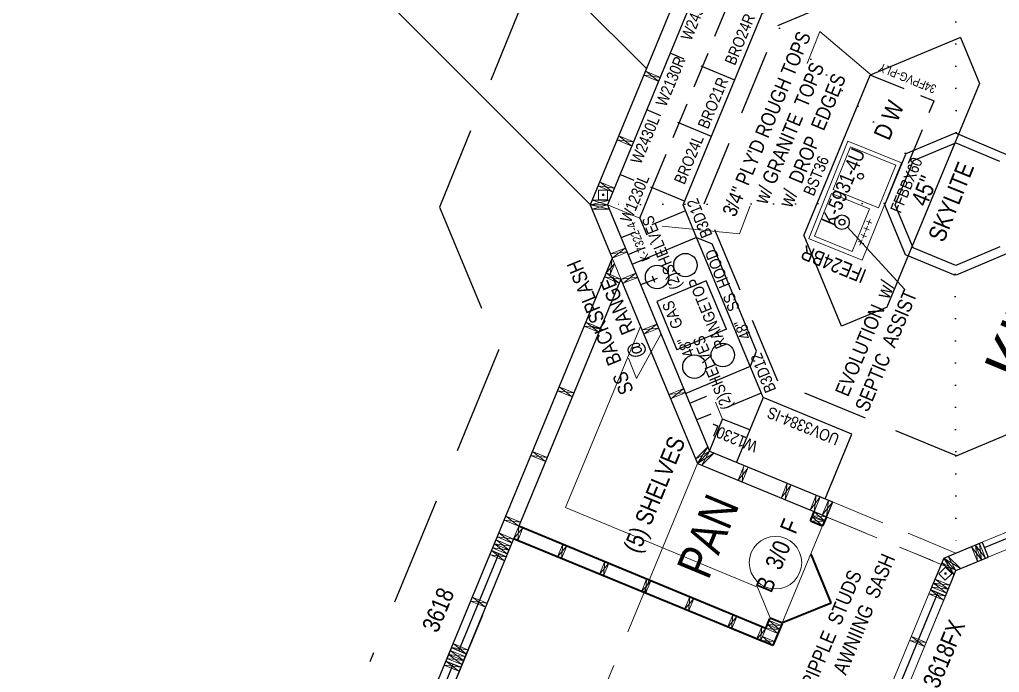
# Model space of a CAD drawing. Header units: inches. Extents: x -10188 to 9179, y -281 to 6710.
# Drawn here: x 4098.1 to 4434.2, y 1618.7 to 1842.6 of the extents above; entities that cross this region are included whole.
import ezdxf

# ---------------------------------------------------------------- set-up
doc = ezdxf.new("R2010")
doc.units = ezdxf.units.IN
doc.header["$MEASUREMENT"] = 0
for name, pattern in [('ACAD_ISO07W100', [3, 0, -3]), ('CENTER', [2, 1.25, -0.25, 0.25, -0.25]), ('HIDDEN', [0.375, 0.25, -0.125])]:
    doc.linetypes.add(name, pattern=pattern)
for name, color, linetype, lineweight in [('APPLIANCES', 7, 'Continuous', 9), ('BUILT-INS', 6, 'Continuous', 9), ('CONCRETE', 7, 'Continuous', 20), ('DOORS', 7, 'Continuous', 30), ('GRID', 1, 'CENTER', 20), ('INT WALLS', 7, 'Continuous', 40), ('LITE COVE', 7, 'HIDDEN', 30), ('MILLWORK', 7, 'Continuous', 20), ('PLUMBING', 7, 'Continuous', 20), ('ROOF BEAMS', 3, 'HIDDEN', 30), ('ROOFLINE', 7, 'HIDDEN', 30), ('SKYLITES', 3, 'Continuous', 30), ('WALL FRAMING', 7, 'Continuous', 30), ('WINDOWS', 5, 'Continuous', 30)]:
    doc.layers.add(name, color=color, linetype=linetype, lineweight=lineweight)
for name, color, linetype in [('CABINETS', 30, 'HIDDEN'), ('CABTOPS', 30, 'Continuous'), ('LLMASONRY', 12, 'Continuous'), ('LLPLUMBING', 102, 'Continuous'), ('MILLWORK TEXT', 7, 'Continuous'), ('TEXT', 250, 'Continuous'), ('WALLS', 5, 'Continuous')]:
    doc.layers.add(name, color=color, linetype=linetype)
doc.styles.add('ARCHENTLTD', font='technical.ttf', dxfattribs={"height": 0.1875})
doc.dimstyles.new('ARCHENTLTD', dxfattribs={"dimscale": 0.05, "dimtxt": 0.1875, "dimasz": 3, "dimexe": 9, "dimexo": 1, "dimgap": 2.5, "dimtad": 0, "dimdec": 1, "dimzin": 1, "dimdsep": 46, "dimlunit": 4, "dimtxsty": 'ARCHENTLTD', "dimblk": 'ARCHTICK', "dimcen": 6, "dimclrd": 256, "dimclre": 256, "dimclrt": 256, "dimaunit": 1, "dimadec": 0, "dimazin": 0, "dimtfac": 1, "dimtdec": 1, "dimtofl": 0, "dimtmove": 1, "dimatfit": 3, "dimldrblk": 'ARCHTICK', "dimfxl": 1, "dimfrac": 2, "dimtolj": 1, "dimtzin": 0, "dimlwd": 9, "dimlwe": 9, "dimarcsym": 0})

# ---------------------------------------------------------------- blocks, each defined once
blk = doc.blocks.new('_ArchTick')
at = {"color": 0, "linetype": 'ByBlock', "const_width": 0.15}
blk.add_lwpolyline([(-0.5, -0.5), (0.5, 0.5)], dxfattribs=at)

msp = doc.modelspace()

# ---------------------------------------------------------------- hatches: boundary and pattern name
at = {"layer": 'WALL FRAMING', "lineweight": 9, "ltscale": 150}
for points in [[(4298.2, 1782.82, 1), (4298.2, 1782.19, 1)], [(4415.65, 1652.93, 1), (4415.65, 1652.31, 1)]]:
    msp.add_hatch(color=256, dxfattribs=at).paths.add_polyline_path(points)

# ---------------------------------------------------------------- linework, layer by layer
at = {"layer": 'APPLIANCES', "color": 7, "linetype": 'Continuous', "lineweight": -3, "ltscale": 50}
msp.add_line((4330.32, 1767.93), (4335.64, 1765.73), dxfattribs=at)
at = {"layer": 'APPLIANCES', "linetype": 'Continuous', "lineweight": -3, "ltscale": 1.5}
for p, q in [((4333.63, 1753.02), (4316.64, 1745.95)), ((4340.52, 1736.48), (4333.63, 1753.02)), ((4316.64, 1745.95), (4323.53, 1729.41)), ((4340.52, 1736.48), (4323.53, 1729.41))]:
    msp.add_line(p, q, dxfattribs=at)
for centre in [(4326.46, 1758.41), (4316.75, 1754.34), (4339.29, 1727.6), (4329.56, 1723.58)]:
    msp.add_circle(centre, 4.02, dxfattribs=at)
at = {"layer": 'BUILT-INS', "linetype": 'HIDDEN', "ltscale": 25}
for p, q in [((4310.83, 1774.53), (4314.66, 1765.33)), ((4306.77, 1762.04), (4314.66, 1765.33)), ((4327.97, 1711.05), (4335.62, 1714.22)), ((4339.18, 1705.62), (4335.62, 1714.22)), ((4339.18, 1705.62), (4335.62, 1714.22)), ((4339.18, 1705.62), (4335.62, 1714.22))]:
    msp.add_line(p, q, dxfattribs=at)
at = {"layer": 'CABINETS', "ltscale": 50}
for p, q in [((4315.11, 1784.9), (4341.47, 1848.66)), ((4310.83, 1774.53), (4315.11, 1784.9))]:
    msp.add_line(p, q, dxfattribs=at)
at = {"layer": 'CABINETS', "linetype": 'HIDDEN', "ltscale": 50}
for p, q in [((4343.39, 1821.89), (4321.22, 1831.07)), ((4335.36, 1802.49), (4313.19, 1811.67)), ((4326.18, 1780.31), (4304, 1789.5)), ((4326.51, 1776.99), (4304.45, 1767.79)), ((4352.49, 1714.51), (4330.34, 1705.33)), ((4348.51, 1701.89), (4339.19, 1705.63))]:
    msp.add_line(p, q, dxfattribs=at)
at = {"layer": 'CABINETS', "linetype": 'HIDDEN', "lineweight": -3, "ltscale": 50}
for p in [(4389.77, 1823.62), (4402.99, 1793.37)]:
    msp.add_line(p, (4411.78, 1814.76), dxfattribs=at)
at = {"layer": 'CABINETS', "lineweight": 9, "ltscale": 50}
msp.add_line((4310.83, 1774.53), (4299.76, 1779.11), dxfattribs=at)
at = {"layer": 'CABINETS', "linetype": 'HIDDEN', "ltscale": 25}
for p, q in [((4310.83, 1774.53), (4314.66, 1765.33)), ((4310.83, 1774.53), (4314.66, 1765.33)), ((4306.77, 1762.04), (4314.66, 1765.33)), ((4306.77, 1762.04), (4314.66, 1765.33)), ((4327.97, 1711.05), (4335.62, 1714.22)), ((4327.97, 1711.05), (4335.62, 1714.22))]:
    msp.add_line(p, q, dxfattribs=at)
at = {"layer": 'CABTOPS', "color": 7, "linetype": 'Continuous', "lineweight": -3, "ltscale": 5}
for p, q in [((4325.69, 1779.07), (4353.07, 1845.3)), ((4330.09, 1768.47), (4325.69, 1779.07)), ((4353.11, 1713.02), (4330.09, 1768.47))]:
    msp.add_line(p, q, dxfattribs=at)
at = {"layer": 'CABTOPS', "color": 7, "linetype": 'Continuous', "lineweight": -3, "ltscale": 1.5}
for p, q in [((4330.29, 1767.91), (4308.13, 1758.68)), ((4348.71, 1723.62), (4326.58, 1714.4))]:
    msp.add_line(p, q, dxfattribs=at)
at = {"layer": 'CABTOPS', "color": 7, "lineweight": -3, "ltscale": 10}
for p, q in [((4353.11, 1713.02), (4343.94, 1690.84)), ((4374.43, 1678.23), (4383.6, 1700.41))]:
    msp.add_line(p, q, dxfattribs=at)
at = {"layer": 'CABTOPS', "color": 7, "lineweight": -3, "ltscale": 5}
msp.add_line((4383.6, 1700.41), (4353.11, 1713.02), dxfattribs=at)
at = {"layer": 'CABTOPS', "linetype": 'HIDDEN', "ltscale": 50}
msp.add_line((4334.77, 1694.62), (4339.18, 1705.62), dxfattribs=at)
at = {"layer": 'CONCRETE', "ltscale": 75}
for p, q in [((4144.55, 1994.37), (4313.08, 1825.8)), ((4098.05, 1975.02), (4293.84, 1779.18))]:
    msp.add_line(p, q, dxfattribs=at)
at = {"layer": 'DOORS', "color": 4, "lineweight": 9, "ltscale": 75}
for p, q in [((4428.26, 1663.36), (4494.76, 1690.95)), ((4430.37, 1658.28), (4496.87, 1685.87))]:
    msp.add_line(p, q, dxfattribs=at)
at = {"layer": 'DOORS', "color": 5, "lineweight": 30, "ltscale": 75}
msp.add_line((4429.05, 1661.55), (4462.28, 1675.33), dxfattribs=at)
at = {"layer": 'DOORS', "color": 7, "linetype": 'Continuous', "lineweight": 20, "ltscale": 7.5}
msp.add_circle((4357.36, 1656.38), 9, dxfattribs=at)
at = {"layer": 'GRID', "ltscale": 50}
for p, q in [((4330.44, 1867.84), (4293.81, 1779.1)), ((4293.81, 1779.1), (4330.57, 1690.42)), ((4330.57, 1690.42), (4205.22, 1387.59)), ((4330.57, 1690.42), (4419.27, 1653.71)), ((4419.29, 1653.71), (4507.96, 1690.47)), ((4374.77, 1672.12), (4356.48, 1627.92)), ((4295.14, 1653.15), (4356.41, 1627.75)), ((4419.29, 1653.71), (4382.57, 1565.01)), ((4256.94, 1638.4), (4153.19, 1387.82))]:
    msp.add_line(p, q, dxfattribs=at)
at = {"layer": 'INT WALLS', "ltscale": 75}
for p, q in [((4369.34, 1670.76), (4370.62, 1673.84)), ((4369.34, 1670.76), (4373.5, 1669.04)), ((4374.81, 1672.11), (4373.52, 1669.03)), ((4354.05, 1633.8), (4269.37, 1668.93)), ((4356.48, 1627.92), (4267.54, 1664.5)), ((4354.05, 1633.8), (4355.45, 1637.19)), ((4355.58, 1637.5), (4359.73, 1635.78)), ((4359.63, 1635.46), (4356.48, 1627.92))]:
    msp.add_line(p, q, dxfattribs=at)
at = {"layer": 'INT WALLS', "ltscale": 50}
for p, q in [((4376.42, 1642.65), (4369.59, 1659.3)), ((4359.77, 1635.81), (4376.42, 1642.65))]:
    msp.add_line(p, q, dxfattribs=at)
at = {"layer": 'LITE COVE', "color": 7, "linetype": 'ACAD_ISO07W100', "lineweight": 30, "ltscale": 2.5}
for p, q in [((4419.36, 1803.87), (4418.92, 1898.57)), ((4401.8, 1796.84), (4334.65, 1863.63)), ((4394.67, 1779.61), (4299.79, 1779.19)), ((4419.03, 1755.27), (4419.27, 1659.66))]:
    msp.add_line(p, q, dxfattribs=at)
at = {"layer": 'LLPLUMBING', "color": 5, "linetype": 'Continuous', "lineweight": 9, "ltscale": 175}
for p, q in [((4388.23, 1769.95), (4388.98, 1771.8)), ((4388.59, 1773.54), (4390.44, 1772.79)), ((4389.14, 1772.23), (4389.89, 1774.09)), ((4386.72, 1768.91), (4388.58, 1768.16)), ((4387.28, 1767.61), (4388.03, 1769.46)), ((4387.68, 1771.25), (4389.53, 1770.5)), ((4385.79, 1766.53), (4387.64, 1765.78)), ((4386.34, 1765.23), (4387.09, 1767.08))]:
    msp.add_line(p, q, dxfattribs=at)
at = {"layer": 'MILLWORK', "color": 7, "linetype": 'Continuous', "lineweight": -3, "ltscale": 2.5}
for p, q in [((4420.84, 1836.42), (4389.86, 1823.58)), ((4427.34, 1820.74), (4395.57, 1744.03)), ((4379.99, 1737.5), (4367.16, 1768.48)), ((4395.67, 1743.99), (4379.99, 1737.5))]:
    msp.add_line(p, q, dxfattribs=at)
at = {"layer": 'MILLWORK', "color": 7, "linetype": 'Continuous', "lineweight": -3, "ltscale": 1.5}
msp.add_line((4420.84, 1836.42), (4427.34, 1820.74), dxfattribs=at)
at = {"layer": 'MILLWORK', "color": 7, "linetype": 'Continuous', "lineweight": -3, "ltscale": 5}
for p, q in [((4367.06, 1768.52), (4389.86, 1823.58)), ((4350.9, 1728.91), (4335.63, 1765.73))]:
    msp.add_line(p, q, dxfattribs=at)
at = {"layer": 'MILLWORK', "linetype": 'Continuous', "lineweight": 9, "ltscale": 75}
for p, q in [((4285.33, 1675.3), (4311.08, 1737.38)), ((4351.25, 1647.95), (4285.33, 1675.3)), ((4355.58, 1637.5), (4351.25, 1647.95))]:
    msp.add_line(p, q, dxfattribs=at)
at = {"layer": 'MILLWORK', "color": 7, "linetype": 'Continuous', "lineweight": -3, "ltscale": 50}
msp.add_line((4348.69, 1723.58), (4350.9, 1728.91), dxfattribs=at)
at = {"layer": 'PLUMBING', "color": 5, "lineweight": 5}
for p, q in [((4376.6, 1782.94), (4389.57, 1777.7)), ((4392.7, 1778.05), (4377.16, 1784.33))]:
    msp.add_line(p, q, dxfattribs=at)
at = {"layer": 'PLUMBING', "color": 5, "lineweight": 30, "ltscale": 50}
for p, q in [((4316.02, 1752.46), (4315.16, 1754.61)), ((4311.19, 1751.82), (4316.88, 1753.96))]:
    msp.add_line(p, q, dxfattribs=at)
at = {"layer": 'PLUMBING', "color": 5, "lineweight": 9, "elevation": -178358.1}
for points in [[(4382.23, 1800.88), (4368.75, 1767.52)], [(4382.23, 1800.88), (4400.55, 1793.47)], [(4387.06, 1760.11), (4400.56, 1793.49)], [(4368.74, 1767.52), (4387.06, 1760.11)]]:
    msp.add_lwpolyline(points, dxfattribs=at)
at = {"layer": 'PLUMBING', "color": 5, "lineweight": 5, "elevation": -178358.1}
for points in [[(4383.06, 1798.93), (4377.16, 1784.33)], [(4376.6, 1782.94), (4370.7, 1768.35)], [(4383.67, 1763.1), (4389.57, 1777.7)], [(4370.7, 1768.35), (4383.67, 1763.1)]]:
    msp.add_lwpolyline(points, dxfattribs=at)
at = {"layer": 'PLUMBING', "color": 5, "lineweight": 5}
for points in [[(4398.6, 1792.65), (4383.06, 1798.93)], [(4398.6, 1792.65), (4392.7, 1778.05)]]:
    msp.add_lwpolyline(points, dxfattribs=at)
at = {"layer": 'PLUMBING', "lineweight": -3}
for centre in [(4386.55, 1788.89, -178358.1), (4380.18, 1773.14, -178358.1)]:
    msp.add_circle(centre, 1, dxfattribs=at)
at = {"layer": 'PLUMBING', "linetype": 'Continuous', "lineweight": -3, "ltscale": 0.5}
msp.add_circle((4380.18, 1773.14, -178360.1), 2.5, dxfattribs=at)
at = {"layer": 'ROOF BEAMS', "ltscale": 75}
for p, q in [((4404.71, 1794.34), (4419.27, 1800.35)), ((4419.27, 1800.35), (4434.18, 1794.04)), ((4398.42, 1779.13), (4404.71, 1794.34)), ((4404.55, 1764.36), (4398.42, 1779.13)), ((4419.28, 1758.26), (4404.55, 1764.36)), ((4434.36, 1764.64), (4419.28, 1758.26))]:
    msp.add_line(p, q, dxfattribs=at)
at = {"layer": 'ROOF BEAMS', "lineweight": 20, "ltscale": 75}
for p, q in [((4376.9, 1677.19), (4419.27, 1659.66)), ((4374.8, 1672.11), (4419.28, 1653.7))]:
    msp.add_line(p, q, dxfattribs=at)
at = {"layer": 'ROOFLINE', "ltscale": 90}
for p, q in [((4358.17, 1840.6), (4419.07, 1865.88)), ((4332.89, 1779.45), (4358.17, 1840.6)), ((4358.14, 1718.6), (4332.89, 1779.45)), ((4419.41, 1693.04), (4357.98, 1718.44)), ((4419.07, 1692.91), (4480.53, 1718.41))]:
    msp.add_line(p, q, dxfattribs=at)
at = {"layer": 'ROOFLINE', "linetype": 'HIDDEN', "ltscale": 150}
for p, q in [((4273.85, 1856.56), (4242.13, 1778.27)), ((4242.13, 1778.27), (4262.42, 1729.43)), ((4262.42, 1729.43), (4218.21, 1622.38)), ((4167.13, 1601.16), (4218.21, 1622.38))]:
    msp.add_line(p, q, dxfattribs=at)
at = {"layer": 'SKYLITES', "linetype": 'HIDDEN', "ltscale": 75}
for p, q in [((4402.14, 1796.73), (4419.11, 1803.73)), ((4419.11, 1803.73), (4436.4, 1796.42)), ((4394.85, 1779.13), (4402.14, 1796.73)), ((4401.98, 1761.97), (4394.85, 1779.13)), ((4419.12, 1754.87), (4401.98, 1761.97)), ((4436.57, 1762.26), (4419.12, 1754.87))]:
    msp.add_line(p, q, dxfattribs=at)
at = {"layer": 'WALL FRAMING', "lineweight": 20, "ltscale": 75}
for p, q in [((4312.25, 1823.51), (4317.34, 1821.41)), ((4312.82, 1824.9), (4317.91, 1822.79)), ((4303.59, 1802.75), (4308.68, 1800.64)), ((4303.02, 1801.36), (4308.1, 1799.25)), ((4296.47, 1785.58), (4301.56, 1783.48)), ((4297.04, 1786.97), (4302.13, 1784.86)), ((4293.78, 1779.09), (4295.88, 1774.01)), ((4295.9, 1774.05), (4298, 1768.98)), ((4300.76, 1762.29), (4305.84, 1764.28)), ((4301.39, 1760.84), (4306.47, 1762.84)), ((4300.66, 1755.17), (4302.19, 1758.87)), ((4299.27, 1755.75), (4304.36, 1753.65)), ((4304.37, 1753.62), (4309.46, 1755.61)), ((4298.7, 1754.37), (4303.78, 1752.26)), ((4305, 1752.17), (4310.09, 1754.17)), ((4292.3, 1738.9), (4297.39, 1736.79)), ((4311.59, 1736.22), (4316.67, 1738.21)), ((4291.72, 1737.51), (4296.81, 1735.41)), ((4312.21, 1734.77), (4317.3, 1736.77)), ((4282.57, 1715.33), (4287.65, 1713.22)), ((4283.14, 1716.71), (4288.23, 1714.61)), ((4320.81, 1714.06), (4325.9, 1716.06)), ((4321.44, 1712.62), (4326.53, 1714.62)), ((4323.09, 1708.45), (4324.82, 1704.28)), ((4273.98, 1694.53), (4279.07, 1692.42)), ((4273.41, 1693.14), (4278.5, 1691.04)), ((4344.51, 1684.64), (4346.62, 1689.73)), ((4345.9, 1684.07), (4348, 1689.16)), ((4359.29, 1678.51), (4361.4, 1683.61)), ((4360.68, 1677.93), (4362.79, 1683.04)), ((4264.25, 1670.96), (4269.34, 1668.85)), ((4264.82, 1672.35), (4269.91, 1670.24)), ((4369.34, 1670.76), (4373.48, 1669.05)), ((4369.92, 1672.15), (4374.06, 1670.44)), ((4370.04, 1672.46), (4374.18, 1670.74)), ((4370.62, 1673.84), (4374.76, 1672.13)), ((4267.54, 1664.51), (4269.34, 1668.85)), ((4268.93, 1663.93), (4270.73, 1668.28)), ((4261.49, 1664.19), (4266.58, 1662.09)), ((4261.91, 1665.21), (4267, 1663.11)), ((4262.48, 1666.6), (4267.57, 1664.49)), ((4260.34, 1661.42), (4265.43, 1659.31)), ((4260.92, 1662.81), (4266.01, 1660.7)), ((4282.56, 1658.34), (4284.36, 1662.69)), ((4283.95, 1657.77), (4285.75, 1662.11)), ((4296.99, 1652.43), (4298.79, 1656.78)), ((4298.38, 1651.86), (4300.18, 1656.2)), ((4311.37, 1646.41), (4313.17, 1650.76)), ((4417.18, 1648.63), (4412.1, 1650.73)), ((4312.76, 1645.84), (4314.56, 1650.19)), ((4416.04, 1645.86), (4410.95, 1647.96)), ((4416.61, 1647.25), (4411.53, 1649.35)), ((4326.15, 1640.28), (4327.95, 1644.63)), ((4327.54, 1639.71), (4329.34, 1644.06)), ((4340.93, 1634.15), (4342.73, 1638.5)), ((4342.32, 1633.58), (4344.12, 1637.92)), ((4350.86, 1630.03), (4352.66, 1634.38)), ((4352.25, 1629.46), (4354.05, 1633.8)), ((4354.05, 1633.8), (4358.18, 1632.09)), ((4354.62, 1635.19), (4358.76, 1633.48)), ((4355.19, 1636.58), (4359.33, 1634.86)), ((4352.91, 1631.02), (4357.04, 1629.31)), ((4244.66, 1623.54), (4249.75, 1621.43)), ((4245.24, 1624.92), (4250.33, 1622.82)), ((4245.81, 1626.31), (4250.9, 1624.2))]:
    msp.add_line(p, q, dxfattribs=at)
at = {"layer": 'WALL FRAMING', "lineweight": 9, "ltscale": 150}
for p, q in [((4312.83, 1824.9), (4312.26, 1823.51)), ((4312.26, 1823.51), (4317.91, 1822.79)), ((4317.34, 1821.41), (4312.83, 1824.9)), ((4303.6, 1802.74), (4303.02, 1801.36)), ((4308.1, 1799.25), (4303.6, 1802.74)), ((4303.02, 1801.36), (4308.68, 1800.64)), ((4297.05, 1786.97), (4296.48, 1785.58)), ((4296.48, 1785.58), (4302.13, 1784.86)), ((4301.56, 1783.48), (4297.05, 1786.97)), ((4300.4, 1780.66), (4293.88, 1779.1)), ((4293.88, 1779.1), (4300.38, 1777.61)), ((4299.76, 1779.11), (4294.42, 1777.63)), ((4294.46, 1780.64), (4299.76, 1779.11)), ((4306.4, 1762.92), (4300.75, 1762.29)), ((4301.36, 1760.83), (4305.84, 1764.28)), ((4302.19, 1758.87), (4299.28, 1755.75)), ((4300.66, 1755.18), (4301.38, 1760.83)), ((4303.78, 1752.26), (4299.28, 1755.75)), ((4304.97, 1752.16), (4309.46, 1755.61)), ((4298.7, 1754.36), (4304.36, 1753.65)), ((4310.01, 1754.25), (4304.37, 1753.62)), ((4296.81, 1735.41), (4292.3, 1738.9)), ((4312.18, 1734.76), (4316.67, 1738.21)), ((4291.73, 1737.51), (4297.39, 1736.79)), ((4317.23, 1736.85), (4311.58, 1736.22)), ((4282.57, 1715.33), (4288.23, 1714.61)), ((4287.65, 1713.22), (4283.15, 1716.71)), ((4326.45, 1714.7), (4320.8, 1714.06)), ((4321.41, 1712.6), (4325.9, 1716.06)), ((4278.5, 1691.04), (4273.99, 1694.53)), ((4329.95, 1691.92), (4334.78, 1694.63)), ((4330.57, 1690.42), (4334.15, 1696.13)), ((4334.78, 1694.63), (4332.07, 1689.8)), ((4273.42, 1693.14), (4279.07, 1692.42)), ((4336.28, 1694.01), (4330.57, 1690.42)), ((4347.7, 1688.41), (4344.51, 1684.64)), ((4345.9, 1684.07), (4346.31, 1688.99)), ((4362.79, 1683.04), (4359.29, 1678.51)), ((4360.68, 1677.93), (4361.4, 1683.61)), ((4369.23, 1674.42), (4372.72, 1678.91)), ((4371.33, 1679.49), (4370.62, 1673.84)), ((4375.52, 1677.76), (4374.81, 1672.11)), ((4373.42, 1672.68), (4376.91, 1677.18)), ((4264.26, 1670.96), (4269.91, 1670.24)), ((4269.34, 1668.85), (4264.83, 1672.34)), ((4369.34, 1670.76), (4374.06, 1670.44)), ((4373.48, 1669.05), (4369.92, 1672.15)), ((4370.04, 1672.46), (4374.76, 1672.13)), ((4374.18, 1670.74), (4370.62, 1673.84)), ((4270.73, 1668.28), (4267.54, 1664.51)), ((4268.93, 1663.93), (4269.34, 1668.85)), ((4266.01, 1660.7), (4261.5, 1664.19)), ((4261.91, 1665.21), (4267.57, 1664.49)), ((4267, 1663.11), (4262.49, 1666.6)), ((4260.35, 1661.42), (4266.01, 1660.7)), ((4265.43, 1659.31), (4260.92, 1662.8)), ((4260.92, 1662.8), (4266.58, 1662.09)), ((4285.75, 1662.11), (4282.56, 1658.34)), ((4283.95, 1657.76), (4284.36, 1662.69)), ((4424.56, 1661.85), (4428.06, 1657.35)), ((4425.95, 1662.43), (4429.44, 1657.92)), ((4426.67, 1656.77), (4425.95, 1662.43)), ((4428.06, 1657.35), (4427.33, 1663)), ((4418.65, 1652.2), (4415.08, 1657.92)), ((4415.08, 1657.92), (4420.78, 1654.32)), ((4416.58, 1658.54), (4419.27, 1653.71)), ((4300.18, 1656.2), (4296.99, 1652.43)), ((4298.38, 1651.85), (4298.79, 1656.78)), ((4419.27, 1653.71), (4414.46, 1656.42)), ((4312.76, 1645.84), (4313.17, 1650.76)), ((4412.1, 1650.73), (4416.61, 1647.25)), ((4314.56, 1650.19), (4311.37, 1646.41)), ((4415.05, 1643.56), (4410.57, 1647.04)), ((4410.95, 1647.96), (4416.61, 1647.25)), ((4411.53, 1649.35), (4416.04, 1645.86)), ((4411.53, 1649.35), (4417.18, 1648.63)), ((4329.34, 1644.06), (4326.15, 1640.28)), ((4327.54, 1639.71), (4327.95, 1644.63)), ((4409.97, 1645.66), (4415.63, 1644.95)), ((4344.12, 1637.92), (4340.93, 1634.15)), ((4342.32, 1633.58), (4342.73, 1638.5)), ((4354.05, 1633.8), (4350.86, 1630.03)), ((4352.25, 1629.46), (4352.66, 1634.38)), ((4354.05, 1633.8), (4358.76, 1633.48)), ((4354.62, 1635.19), (4359.33, 1634.86)), ((4358.18, 1632.09), (4354.62, 1635.19)), ((4358.76, 1633.48), (4355.19, 1636.58)), ((4356.47, 1627.93), (4352.91, 1631.02)), ((4408.47, 1627.62), (4403.99, 1631.09)), ((4352.33, 1629.64), (4357.04, 1629.31)), ((4403.39, 1629.72), (4409.04, 1629)), ((4244.67, 1623.54), (4250.33, 1622.82)), ((4245.24, 1624.92), (4250.89, 1624.21)), ((4249.75, 1621.43), (4245.24, 1624.92)), ((4250.32, 1622.82), (4245.81, 1626.31))]:
    msp.add_line(p, q, dxfattribs=at)
at = {"layer": 'WALL FRAMING', "color": 9, "linetype": 'Continuous', "lineweight": 5, "ltscale": 150}
for p, q in [((4296.62, 1784.17), (4296.65, 1780.64)), ((4296.62, 1784.17), (4299.74, 1784.15)), ((4299.74, 1784.15), (4299.77, 1780.66)), ((4296.65, 1780.86), (4299.77, 1780.88)), ((4413.36, 1652.56), (4415.87, 1655.03)), ((4415.72, 1654.88), (4417.91, 1652.66)), ((4413.36, 1652.56), (4415.59, 1650.36)), ((4415.59, 1650.36), (4418.07, 1652.81))]:
    msp.add_line(p, q, dxfattribs=at)
at = {"layer": 'WALL FRAMING', "lineweight": 20, "ltscale": 150}
for p, q in [((4293.88, 1779.1), (4299.76, 1779.11)), ((4294.46, 1780.64), (4300.4, 1780.66)), ((4294.41, 1777.63), (4300.38, 1777.61)), ((4329.94, 1691.92), (4334.15, 1696.13)), ((4330.57, 1690.42), (4334.78, 1694.63)), ((4332.07, 1689.8), (4336.28, 1694.01)), ((4419.27, 1653.71), (4415.08, 1657.92)), ((4420.78, 1654.32), (4416.58, 1658.54)), ((4418.65, 1652.2), (4414.46, 1656.42))]:
    msp.add_line(p, q, dxfattribs=at)
at = {"layer": 'WALL FRAMING', "color": 7, "lineweight": 20, "ltscale": 75}
for p, q in [((4371.33, 1679.49), (4369.23, 1674.42)), ((4372.72, 1678.92), (4370.62, 1673.84)), ((4375.52, 1677.76), (4373.42, 1672.68)), ((4376.91, 1677.19), (4374.81, 1672.12))]:
    msp.add_line(p, q, dxfattribs=at)
at = {"layer": 'WALL FRAMING', "linetype": 'HIDDEN', "lineweight": 9, "ltscale": 25}
for p, q in [((4259.96, 1660.5), (4264.44, 1657.02)), ((4265.04, 1658.4), (4259.39, 1659.11)), ((4253.37, 1644.56), (4257.85, 1641.08)), ((4258.45, 1642.45), (4252.8, 1643.17)), ((4251.84, 1626.52), (4246.19, 1627.23)), ((4246.77, 1628.62), (4251.25, 1625.14)), ((4249.38, 1620.5), (4243.73, 1621.22)), ((4244.3, 1622.61), (4248.78, 1619.13))]:
    msp.add_line(p, q, dxfattribs=at)
at = {"layer": 'WALL FRAMING', "lineweight": 20, "ltscale": 50}
for p, q in [((4424.56, 1661.85), (4426.67, 1656.77)), ((4425.95, 1662.43), (4428.06, 1657.35)), ((4427.33, 1663), (4429.44, 1657.92))]:
    msp.add_line(p, q, dxfattribs=at)
at = {"layer": 'WALL FRAMING', "linetype": 'HIDDEN', "lineweight": 20, "ltscale": 25}
for p, q in [((4264.44, 1657.02), (4259.36, 1659.12)), ((4258.42, 1642.46), (4253.34, 1644.57)), ((4410, 1645.65), (4415.08, 1643.55)), ((4257.85, 1641.08), (4252.77, 1643.18)), ((4403.99, 1631.09), (4409.07, 1628.99)), ((4251.82, 1626.53), (4246.74, 1628.63)), ((4403.41, 1629.71), (4408.49, 1627.61)), ((4248.78, 1619.13), (4243.7, 1621.23))]:
    msp.add_line(p, q, dxfattribs=at)
at = {"layer": 'WALL FRAMING', "color": 9, "linetype": 'Continuous', "lineweight": 5, "ltscale": 150}
for centre in [(4298.2, 1782.5), (4415.65, 1652.62)]:
    msp.add_circle(centre, 0.312, dxfattribs=at)
at = {"layer": 'WALLS', "color": 4, "ltscale": 75}
for p, q in [((4330.44, 1867.84), (4293.81, 1779.1)), ((4334.65, 1863.63), (4299.76, 1779.11)), ((4293.78, 1779.09), (4301.36, 1760.83)), ((4304.34, 1753.64), (4330.57, 1690.42)), ((4330.57, 1690.42), (4374.93, 1672.06)), ((4376.93, 1677.18), (4374.81, 1672.11)), ((4259.96, 1660.5), (4265.05, 1658.39)), ((4415.08, 1657.92), (4428.26, 1663.39)), ((4419.29, 1653.71), (4430.37, 1658.31)), ((4415.65, 1644.93), (4419.29, 1653.71)), ((4415.65, 1644.94), (4410.57, 1647.04)), ((4246.2, 1627.23), (4244.29, 1622.61)), ((4246.19, 1627.23), (4251.28, 1625.13)), ((4244.28, 1622.61), (4249.37, 1620.51))]:
    msp.add_line(p, q, dxfattribs=at)
at = {"layer": 'WALLS', "lineweight": 9, "ltscale": 50}
for p, q in [((4312.26, 1823.51), (4312.82, 1824.9)), ((4317.34, 1821.41), (4317.91, 1822.79)), ((4303.02, 1801.36), (4303.59, 1802.75)), ((4308.1, 1799.25), (4308.68, 1800.64)), ((4296.48, 1785.58), (4297.04, 1786.97)), ((4301.56, 1783.48), (4302.13, 1784.86)), ((4358.63, 1633.17), (4359.2, 1634.56))]:
    msp.add_line(p, q, dxfattribs=at)
at = {"layer": 'WALLS', "color": 4, "ltscale": 50}
for p, q in [((4299.76, 1779.11), (4334.78, 1694.63)), ((4301.36, 1760.83), (4223.62, 1572.61)), ((4304.36, 1753.65), (4269.37, 1668.93)), ((4334.78, 1694.63), (4376.91, 1677.19)), ((4267.54, 1664.5), (4227.84, 1568.39)), ((4428.26, 1663.39), (4430.37, 1658.31)), ((4415.08, 1657.92), (4410.57, 1647.04)), ((4251.28, 1625.13), (4249.37, 1620.51))]:
    msp.add_line(p, q, dxfattribs=at)
at = {"layer": 'WALLS', "color": 4, "lineweight": 20, "ltscale": 50}
for p, q in [((4262.95, 1653.31), (4249.18, 1620.05)), ((4410.57, 1647.04), (4396.8, 1613.77))]:
    msp.add_line(p, q, dxfattribs=at)
at = {"layer": 'WALLS', "color": 4, "lineweight": 20, "ltscale": 75}
msp.add_line((4401.89, 1611.67), (4415.65, 1644.93), dxfattribs=at)
at = {"layer": 'WINDOWS', "lineweight": 25, "ltscale": 75}
for p, q in [((4248.74, 1626.18), (4262.51, 1659.44)), ((4399.35, 1612.72), (4413.11, 1645.99)), ((4233.06, 1588.3), (4246.83, 1621.56))]:
    msp.add_line(p, q, dxfattribs=at)

# ---------------------------------------------------------------- texts
at = {"layer": 'APPLIANCES', "linetype": 'Continuous', "lineweight": 30, "ltscale": 1.5, "style": 'ARCHENTLTD'}
for s, insert, char_height, attachment_point, rotation in [('D W\\P{\\H1.333x;  }', (4396.17, 1815.44), 6, 3, 66.4292), ('SS  BACKSPLASH\\P@  RANGE\\P{\\H1.999x;  }', (4307.72, 1741.34), 5, 5, 112.2497)]:
    msp.add_mtext(s, dxfattribs=dict(at, insert=insert, char_height=char_height, attachment_point=attachment_point, rotation=rotation))
at = {"layer": 'BUILT-INS', "ltscale": 1.5, "char_height": 4, "attachment_point": 3, "rotation": 112.2497, "style": 'ARCHENTLTD'}
for insert in [(4311.39, 1774.25), (4328.9, 1733.11)]:
    msp.add_mtext('(2)SHELVES\\P{\\H1.999x;  }', dxfattribs=dict(at, insert=insert))
at = {"layer": 'CABINETS', "color": 7, "linetype": 'Continuous', "lineweight": 30, "ltscale": 1.5, "attachment_point": 5, "rotation": 157.9028, "style": 'ARCHENTLTD'}
for s, insert, char_height in [('34FPVG-PLY\\P{\\H1.333x;  }', (4403.74, 1825.29), 3), ('IFE24BR\\P{\\H1.333x;  }', (4379.14, 1763.35), 5)]:
    msp.add_mtext(s, dxfattribs=dict(at, insert=insert, char_height=char_height))
at = {"layer": 'CABTOPS', "color": 7, "linetype": 'Continuous', "lineweight": 30, "ltscale": 1.5, "insert": (4368.16, 1801.08), "char_height": 5, "attachment_point": 5, "rotation": 67.3447, "style": 'ARCHENTLTD'}
msp.add_mtext('3/4" PLY\'D ROUGH TOPS\\Pw/ GRANITE  TOPS \\P w/  DROP  EDGES\\P{\\H1.999x;  }', dxfattribs=at)
at = {"layer": 'CABTOPS', "color": 7, "linetype": 'Continuous', "lineweight": 20, "ltscale": 1.5, "insert": (4372.16, 1796.28), "char_height": 4, "attachment_point": 3, "rotation": 67.3447, "style": 'ARCHENTLTD'}
msp.add_mtext('BST36\\P{\\H1.999x;  }', dxfattribs=at)
at = {"layer": 'DOORS', "color": 7, "linetype": 'Continuous', "lineweight": 30, "ltscale": 1.5, "char_height": 6, "attachment_point": 3, "rotation": 67.5801, "style": 'ARCHENTLTD'}
for s, insert in [('(5) SHELVES\\P{\\H1.999x;  }', (4321.02, 1700.31)), ('B  3/0  F\\P{\\H1.999x;  }', (4360.29, 1671.99))]:
    msp.add_mtext(s, dxfattribs=dict(at, insert=insert))
at = {"layer": 'MILLWORK TEXT', "ltscale": 1.5, "char_height": 4, "attachment_point": 3, "style": 'ARCHENTLTD'}
for s, insert, rotation in [('W2430R\\P{\\H1.999x;  }', (4331.57, 1853.06), 67.3447), ('BRO24R\\P{\\H1.999x;  }', (4346.83, 1845.09), 67.3447), ('W2130R\\P{\\H1.999x;  }', (4322.95, 1830.43), 67.3447), ('BRO21R\\P{\\H1.999x;  }', (4337.58, 1823.26), 67.3447), ('W2430L\\P{\\H1.999x;  }', (4314.05, 1810.03), 67.3447), ('BRO24L\\P{\\H1.999x;  }', (4329.2, 1803.54), 67.3447), ('W1230L\\P{\\H1.999x;  }', (4310.53, 1789.95), 67.3447), ('B3D12\\P{\\H1.999x;  }', (4326.81, 1780.21), 112.2497), ('(2)SHELVES\\P{\\H1.999x;  }', (4311.39, 1774.25), 112.2497), ('(2)SHELVES\\P{\\H1.999x;  }', (4311.39, 1774.25), 112.2497), ('48"   SS  HOOD\\P{\\H1.999x;  }', (4333.01, 1762.82), 112.2497), ('(2)SHELVES\\P{\\H1.999x;  }', (4328.9, 1733.11), 112.2497), ('(2)SHELVES\\P{\\H1.999x;  }', (4328.9, 1733.11), 112.2497), ('B3D12\\P{\\H1.999x;  }', (4348.69, 1727.14), 112.2497)]:
    msp.add_mtext(s, dxfattribs=dict(at, insert=insert, rotation=rotation))
at = {"layer": 'MILLWORK TEXT', "linetype": 'Continuous', "ltscale": 1.5, "char_height": 4, "style": 'ARCHENTLTD'}
for s, insert, attachment_point, rotation in [('FFBBX60\\P{\\H1.999x;  }', (4404.24, 1795.8), 3, 67.3447), ('\\PUOV3384-IS\\P{\\H1.333x;  }', (4367.14, 1703.87), 5, 157.9029), ('W1230L\\P{\\H1.333x;  }', (4344.5, 1702.83), 5, 157.9028)]:
    msp.add_mtext(s, dxfattribs=dict(at, insert=insert, attachment_point=attachment_point, rotation=rotation))
at = {"layer": 'PLUMBING', "color": 5, "linetype": 'Continuous', "ltscale": 1.5, "char_height": 5, "attachment_point": 3, "rotation": 67.3447, "style": 'ARCHENTLTD'}
for s, insert in [('K-5931-4U\\P{\\H1.999x;  }', (4383.66, 1799.02)), ('EVOLUTION  w/\\PSEPTIC  ASSIST\\P{\\H1.999x;  }', (4393.81, 1753.68))]:
    msp.add_mtext(s, dxfattribs=dict(at, insert=insert))
at = {"layer": 'PLUMBING', "color": 5, "linetype": 'Continuous', "lineweight": 30, "ltscale": 1.5, "insert": (4306.26, 1772.39), "char_height": 3, "attachment_point": 3, "rotation": 112.2497, "style": 'ARCHENTLTD'}
msp.add_mtext('K-7322-4\\P{\\H1.999x;  }', dxfattribs=at)
at = {"layer": 'TEXT', "linetype": 'Continuous', "width": 271, "attachment_point": 1, "rotation": 67.5, "style": 'ARCHENTLTD'}
for s, insert, char_height in [(' \\PKITCHEN', (4400.82, 1734.86), 18), ('PAN', (4323.21, 1654.74), 12)]:
    msp.add_mtext(s, dxfattribs=dict(at, insert=insert, char_height=char_height))
at = {"layer": 'TEXT', "color": 7, "linetype": 'Continuous', "lineweight": 30, "insert": (4422.28, 1778.28), "char_height": 6, "attachment_point": 5, "rotation": 68.1053, "style": 'ARCHENTLTD'}
msp.add_mtext('45"\\PSKYLITE\\P\\P  ', dxfattribs=at)
at = {"layer": 'WALL FRAMING', "linetype": 'HIDDEN', "style": 'ARCHENTLTD'}
for s, p in [('  RANGETOP', (4341.7, 1728.45)), ('48"   GAS', (4329.71, 1727.87))]:
    msp.add_text(s, height=4, rotation=112.2497, dxfattribs=at).set_placement(p)
at = {"layer": 'WINDOWS', "color": 7, "linetype": 'Continuous', "lineweight": 30, "attachment_point": 1, "style": 'ARCHENTLTD'}
for s, insert, char_height, rotation in [('2x6 CRIPPLE  STUDS \\PUNDER  AWNIING  SASH\\P\\P  ', (4360.1, 1601), 5, 67.2047), ('3618\\P\\P  ', (4235.87, 1634.32), 6, 67.1803), ('3618FX \\P\\P  ', (4407.69, 1615.16), 6, 67.2047)]:
    msp.add_mtext(s, dxfattribs=dict(at, insert=insert, char_height=char_height, rotation=rotation))

# ---------------------------------------------------------------- leaders
at = {"layer": 'APPLIANCES', "linetype": 'Continuous', "lineweight": 9, "ltscale": 25}
msp.add_leader([(4318.08, 1734.74), (4309.68, 1719.49), (4306.9, 1726.51)], dimstyle='ARCHENTLTD', override={"dimgap": 1, "dimtad": 0}, dxfattribs=at)
at = {"layer": 'LLMASONRY', "color": 7, "lineweight": 9, "ltscale": 50}
for points in [[(4390.56, 1823.3), (4372.62, 1838.59), (4368.27, 1827.58)], [(4318.52, 1771.79), (4345.07, 1769.19), (4348.69, 1778.75)]]:
    msp.add_leader(points, dimstyle='ARCHENTLTD', override={"dimgap": 1, "dimtad": 0}, dxfattribs=at)
at = {"layer": 'PLUMBING', "linetype": 'Continuous', "lineweight": 9, "ltscale": 25}
msp.add_leader([(4381.92, 1771.6), (4401.73, 1750.07), (4400.74, 1747.67)], dimstyle='ARCHENTLTD', override={"dimgap": 1, "dimtad": 0}, dxfattribs=at)

doc.saveas('drawing.dxf')
